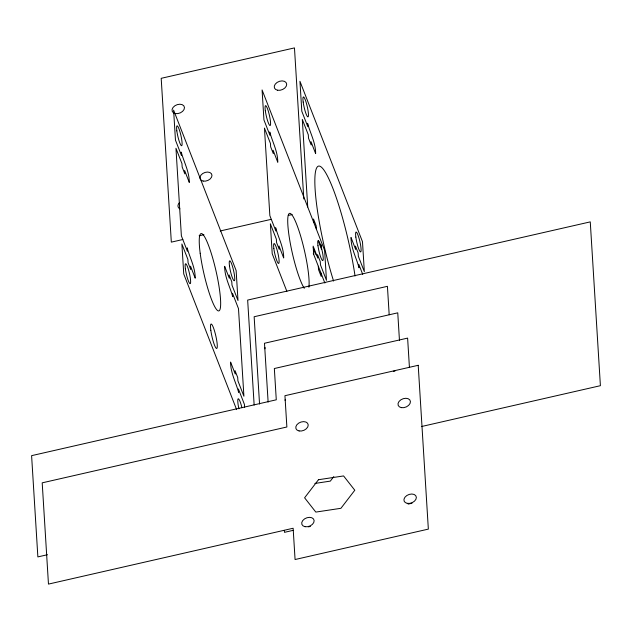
<?xml version="1.0" encoding="UTF-8"?>
<svg xmlns="http://www.w3.org/2000/svg" width="632" height="632" viewBox="0 0 632 632"><rect width="100%" height="100%" fill="white"/><g stroke="black" fill="none" stroke-linecap="round" stroke-linejoin="round"><path stroke-width="0.95" d="M333.791 476.599L330.323 481.118L314.878 483.448M182.838 239.512L171.327 242.135L161.192 78.321L294.465 47.906L303.81 198.962M199.135 235.791L203.931 234.693M220.228 230.972L271.041 219.375M288.303 215.441L292.134 214.564M421.394 426.553L600.4 385.694L590.264 221.879L247.657 300.082L254.151 405.041M47.455 554.722L37.865 556.911L31.6 455.656L276.279 399.803L274.343 368.527L407.616 338.104L409.433 367.532M293.106 530.367L284.471 532.341L284.353 530.382M308.448 526.867L310.359 526.432M408.161 504.107L411.993 503.23M362.728 274.391L358.85 264.437L359.055 267.778C356.322 257.69 350.934 248.186 351.013 237.482L355.674 249.45L355.468 246.101L358.139 252.942L358.344 256.284L364.34 271.673L362.484 241.701L299.947 81.307L301.804 111.272L307.8 126.661L307.594 123.311C310.328 133.399 315.716 142.903 315.637 153.608L310.976 141.639L311.181 144.989L308.511 138.155L308.305 134.806L302.309 119.424L307.729 207.004M318.228 240.792L321.562 249.34L321.277 244.813M313.298 253.369L324.864 283.033M286.865 291.344L272.218 253.764L270.362 223.791L276.358 239.18L276.571 242.522L279.233 249.363L279.028 246.014L283.689 257.982C283.776 247.27 278.38 237.774 275.647 227.686L275.86 231.028L269.856 215.646L264.445 128.067L270.441 143.448L270.646 146.798L273.316 153.631L273.103 150.29L277.772 162.25C277.851 151.546 272.463 142.042 269.73 131.954L269.935 135.303L263.939 119.914L262.083 89.949L324.619 250.343L326.475 280.316L320.479 264.927L320.266 261.585L317.604 254.743L317.809 258.093L313.148 246.125L313.646 254.269M236.621 409.607L183.738 273.956L181.882 243.992L187.878 259.373L188.083 262.722L190.753 269.556L190.548 266.214L195.209 278.175C195.288 267.47 189.9 257.967 187.167 247.878L187.372 251.228L181.376 235.839L175.957 148.259L181.961 163.649L182.166 166.99L184.828 173.832L184.623 170.482L189.292 182.451C189.371 171.738 183.975 162.242 181.25 152.154L181.455 155.496L175.459 140.114L173.603 110.142L236.139 270.543L237.995 300.508L231.991 285.127L231.786 281.777L229.124 274.944L229.329 278.285L224.66 266.325C224.581 277.029 229.977 286.533 232.702 296.621L232.497 293.272L238.493 308.661L243.913 396.24L237.916 380.851L237.711 377.509L235.041 370.668L235.246 374.018L230.585 362.049C230.506 372.762 235.894 382.257 238.627 392.346L238.422 389.004L244.418 404.385L244.6 407.284M399.456 340.3L397.757 312.832L264.484 343.255L268.126 402.11M389.186 314.768L387.424 286.32L254.151 316.735L259.547 404.038M320.977 273.079L321.19 276.421L318.52 269.588L318.315 266.238M316.387 229.226L316.182 225.877L313.519 219.043L313.725 222.385M316.806 254.459A10.23 1.596 77.1 0 1 313.243 247.531M333.578 281.058A79.308 12.379 77.1 0 1 318.623 166.09A79.308 12.379 77.1 0 1 355.042 276.002M285.158 400.577A6.47 4.408 -21.3 0 1 285.301 399.361M393.325 371.316A6.47 4.408 -21.3 0 1 394.953 371.103M179.962 208.876A6.47 4.408 -21.3 0 1 179.567 202.501M304.276 288.318A39.658 6.186 77.1 0 1 288.263 229.653A39.658 6.186 77.1 0 1 297.822 227.386A39.658 6.186 77.1 0 1 308.882 287.22M238.912 408.833A10.23 1.596 77.1 0 1 238.225 398.768A10.23 1.596 77.1 0 1 241.938 407.759M264.966 348.793A6.47 4.408 -21.3 0 1 265.108 347.576M318.473 479.72L304.6 497.795L315.818 512.086L340.925 508.302L354.797 490.227L343.579 475.936L318.473 479.72M418.21 365.296L284.937 395.711L286.873 426.995L42.202 482.84L48.467 584.094L293.137 528.249L295.073 559.525L428.346 529.11L418.21 365.296M303.178 102.036A10.23 1.596 77.1 0 0 307.934 116.904A10.23 1.596 77.1 0 0 305.975 101.847A10.23 1.596 77.1 0 0 303.178 102.036M355.832 237.071A10.23 1.596 77.1 0 0 360.58 251.947A10.23 1.596 77.1 0 0 358.62 236.889A10.23 1.596 77.1 0 0 355.832 237.071M203.172 181.092A6.265 4.266 -21.3 0 0 211.981 175.246A6.265 4.266 -21.3 0 0 202.706 173.531A6.265 4.266 -21.3 0 0 203.172 181.092M175.372 113.57A6.47 4.408 -21.3 0 0 184.473 107.535A6.47 4.408 -21.3 0 0 174.89 105.757A6.47 4.408 -21.3 0 0 175.372 113.57M277.59 90.242A6.47 4.408 -21.3 0 0 286.691 84.198A6.47 4.408 -21.3 0 0 277.1 82.429A6.47 4.408 -21.3 0 0 277.59 90.242M317.967 245.714A10.23 1.596 77.1 0 0 322.715 260.589A10.23 1.596 77.1 0 0 320.756 245.532A10.23 1.596 77.1 0 0 317.967 245.714M273.846 248.597A10.23 1.596 77.1 0 0 278.594 263.465A10.23 1.596 77.1 0 0 276.634 248.416A10.23 1.596 77.1 0 0 273.846 248.597M265.314 110.679A10.23 1.596 77.1 0 0 270.062 125.547A10.23 1.596 77.1 0 0 268.102 110.497A10.23 1.596 77.1 0 0 265.314 110.679M185.366 268.79A10.23 1.596 77.1 0 0 190.114 283.665A10.23 1.596 77.1 0 0 188.154 268.608A10.23 1.596 77.1 0 0 185.366 268.79M200.186 253.258A39.658 6.186 77.1 0 0 218.609 310.936A39.658 6.186 77.1 0 0 211.017 252.555A39.658 6.186 77.1 0 0 200.186 253.258M210.819 330.267A12.521 1.951 77.1 0 0 216.634 348.477A12.521 1.951 77.1 0 0 214.24 330.046A12.521 1.951 77.1 0 0 210.819 330.267M176.834 130.871A10.23 1.596 77.1 0 0 181.582 145.747A10.23 1.596 77.1 0 0 179.622 130.69A10.23 1.596 77.1 0 0 176.834 130.871M229.479 265.914A10.23 1.596 77.1 0 0 234.235 280.79A10.23 1.596 77.1 0 0 232.276 265.732A10.23 1.596 77.1 0 0 229.479 265.914M299.118 430.961A6.47 4.408 -21.3 0 0 308.219 424.925A6.47 4.408 -21.3 0 0 298.636 423.148A6.47 4.408 -21.3 0 0 299.118 430.961M305.043 526.693A6.47 4.408 -21.3 0 0 314.144 520.649A6.47 4.408 -21.3 0 0 304.553 518.88A6.47 4.408 -21.3 0 0 305.043 526.693M407.253 503.356A6.47 4.408 -21.3 0 0 416.362 497.321A6.47 4.408 -21.3 0 0 406.771 495.551A6.47 4.408 -21.3 0 0 407.253 503.356M401.336 407.632A6.47 4.408 -21.3 0 0 410.437 401.589A6.47 4.408 -21.3 0 0 400.846 399.819A6.47 4.408 -21.3 0 0 401.336 407.632"/></g></svg>
